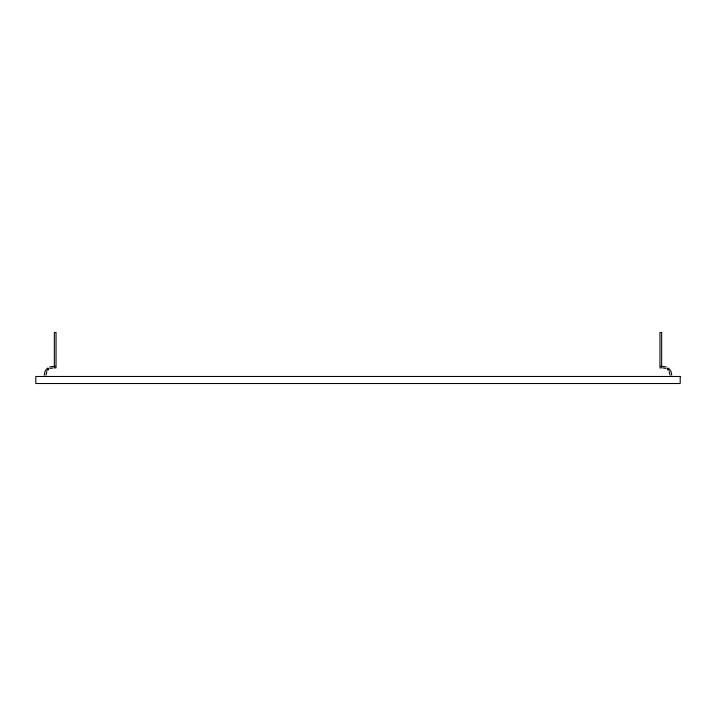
<?xml version="1.0" encoding="UTF-8"?>
<svg xmlns="http://www.w3.org/2000/svg" width="716" height="716" viewBox="0 0 716 716"><rect width="100%" height="100%" fill="white"/><g stroke="black" fill="none" stroke-linecap="round" stroke-linejoin="round"><path stroke-width="1.07" d="M44.231 375.121L44.911 371.729L46.075 369.716M45.922 375.175L46.889 371.532M46.844 368.838L47.721 368.069M48.044 370.029L48.751 369.411M49.744 366.905L55.204 366.225M50.389 368.463L53.19 367.908M660.796 366.225L666.256 366.905M54.353 367.908L56.045 367.908M659.955 367.908L661.647 367.908M662.81 367.908L665.612 368.463M668.279 368.069L669.156 368.838M667.249 369.411L667.956 370.029M669.925 369.716L671.089 371.729L671.769 375.121M669.111 371.532L670.078 375.175M661.647 367.066L661.647 332.484L659.955 332.484L659.955 367.066M56.045 367.066L56.045 332.484L54.353 332.484L54.353 367.066M46.746 370.226A8.082 8.082 0 0 1 47.444 369.438M48.24 368.74A8.082 8.082 0 0 1 49.118 368.149M666.882 368.149A8.082 8.082 0 0 1 667.76 368.74M668.556 369.438A8.082 8.082 0 0 1 669.254 370.226M680.2 376.482L35.8 376.482L35.8 383.516L680.2 383.516L680.2 376.482"/></g></svg>
